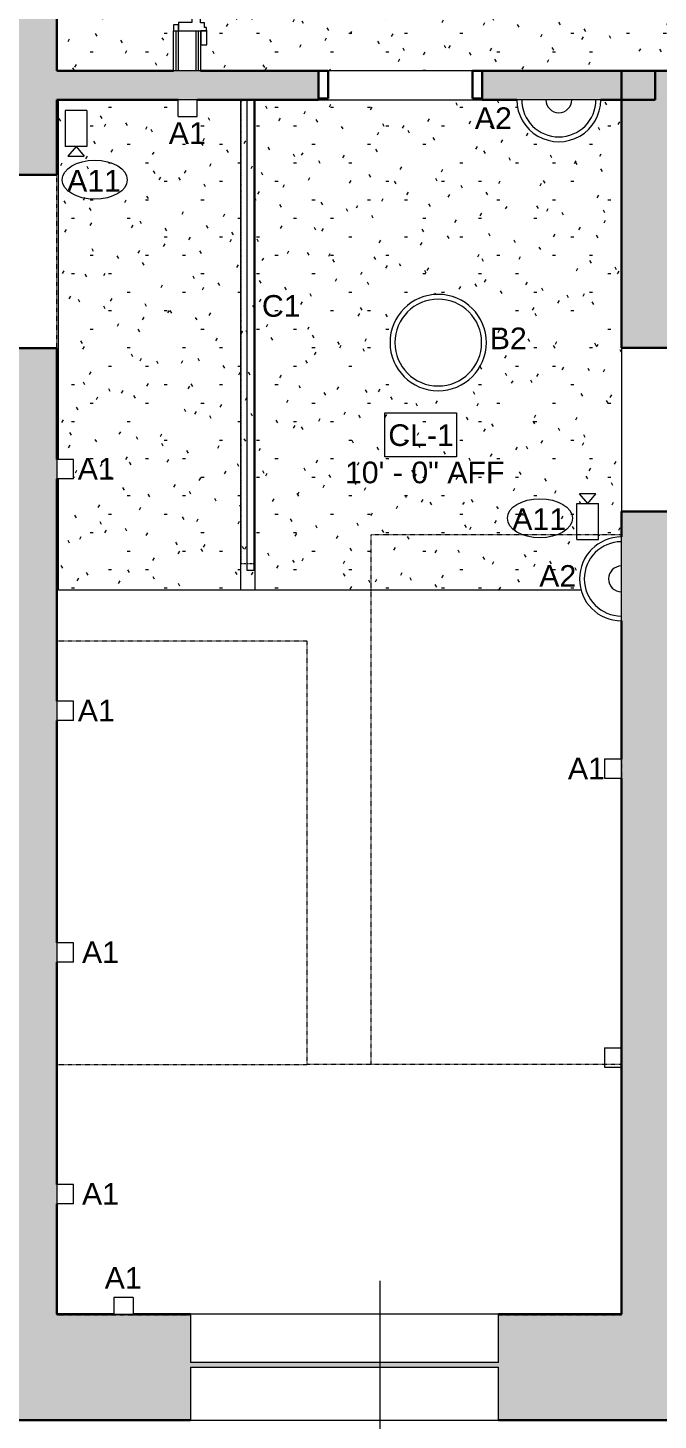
# Model space of a CAD drawing. Header units: inches. Extents: x -1176 to 1507, y -2527 to 978.
# Drawn here: x -350.8 to -219.9, y 84.5 to 373.6 of the extents above; entities that cross this region are included whole.
import ezdxf

# ---------------------------------------------------------------- set-up
doc = ezdxf.new("R2010")
doc.units = ezdxf.units.IN
doc.header["$MEASUREMENT"] = 0
for name, pattern in [('Dash', [0.25, 0.125, -0.125]), ('Overhead', [0.15625, 0.09375, -0.0625]), ('Overhead 1_16_', [0.101562, 0.0625, -0.039062])]:
    doc.linetypes.add(name, pattern=pattern)
for name, color, linetype, lineweight in [('A-AREA-IDEN', 2, 'Continuous', 9), ('A-CLNG', 13, 'Continuous', 18), ('A-CLNG-IDEN', 151, 'Continuous', 9), ('A-CLNG-PATT', 13, 'Continuous', 18), ('A-DETL-GENF', 92, 'Continuous', 18), ('A-DETL-MEDM', 33, 'Continuous', 18), ('A-DOOR', 31, 'Continuous', 18), ('A-DOOR-FRAM', 31, 'Continuous', 30), ('A-DOOR-GLAZ', 31, 'Continuous', 9), ('A-DOOR-OPNG', 31, 'Continuous', 30), ('A-GLAZ', 151, 'Continuous', 18), ('A-WALL', 113, 'Continuous', 18), ('A-WALL-PATT', 111, 'Continuous', 18), ('E-LITE-EQPM', 33, 'Continuous', 9), ('E-LITE-EQPM-HDLN', 30, 'Dash', 9), ('E-LITE-EQPM-IDEN', 33, 'Continuous', 9), ('I-WALL', 2, 'Continuous', 18), ('Q-SPCQ', 91, 'Continuous', 9), ('Q-SPCQ-IDEN', 132, 'Continuous', 9), ('S-STRS-MBND', 31, 'Continuous', 18)]:
    doc.layers.add(name, color=color, linetype=linetype, lineweight=lineweight)
doc.styles.add('Arial', font='arial.ttf', dxfattribs={"height": 4.5})
doc.styles.add('Swis721 Lt BT', font='swissl.ttf', dxfattribs={"height": 4.5})
pattern_1 = [(0, (0, 0), (15.36, 3.84), [0.634, -10.886, 0.634, -10.886, -61.44]), (0, (0, 0), (15.36, 3.84), [-23.04, 0.634, -22.406, 0.634, -10.886, -26.88]), (0, (0, 0), (15.36, 3.84), [-57.6, 0.634, -7.046, 0.634, -18.566]), (120, (5.76, 1.92), (-11.005538, 11.38215), [0.634, -10.886, 0.634, -10.886, -61.44]), (120, (5.76, 1.92), (-11.005538, 11.38215), [-23.04, 0.634, -22.406, 0.634, -10.886, -26.88]), (120, (5.76, 1.92), (-11.005538, 11.38215), [-57.6, 0.634, -7.046, 0.634, -18.566]), (240, (7.68, 9.6), (-4.354462, -15.22215), [0.634, -10.886, 0.634, -10.886, -61.44]), (240, (7.68, 9.6), (-4.354462, -15.22215), [-23.04, 0.634, -22.406, 0.634, -10.886, -26.88]), (240, (7.68, 9.6), (-4.354462, -15.22215), [-57.6, 0.634, -7.046, 0.634, -18.566])]

# ---------------------------------------------------------------- blocks, each defined once
blk = doc.blocks.new('Single Flush - D2 2_6_ X 8_-8253010-2nd Floor RCP')
at = {"layer": 'A-DOOR-FRAM', "color": 8}
for p, q in [((-17, 2.75), (-17, -3)), ((-17, 2.75), (-15, 2.75)), ((-15, 2.75), (-15, -3)), ((15.000004, 2.75), (15.000004, -3)), ((15.000004, 2.75), (17.000004, 2.75)), ((17.000004, 2.75), (17.000004, -3)), ((-17, -3), (-15, -3)), ((15.000004, -3), (17.000004, -3))]:
    blk.add_line(p, q, dxfattribs=at)
blk = doc.blocks.new('Door-Opening - D10 3_ X 6_8_-7568515-2nd Floor RCP')
at = {"layer": 'A-DETL-GENF', "linetype": 'Overhead', "lineweight": 9}
for p, q in [((17.68, 6), (-18.32, 6)), ((-18.32, -6), (17.68, -6))]:
    blk.add_line(p, q, dxfattribs=at)
at = {"layer": 'A-DETL-MEDM', "lineweight": 30}
for p, q in [((-18.32, 6), (-18.32, -6)), ((17.68, -6), (17.68, 6))]:
    blk.add_line(p, q, dxfattribs=at)
blk = doc.blocks.new('Chapel Windowscut - Chapel Windows-5742377-2nd Floor RCP')
at = {"layer": 'A-GLAZ'}
for p, q in [((32, 11), (-32, 11)), ((-32, 11), (-32, 0)), ((32, 0), (32, 11)), ((32, 0), (-32, 0)), ((-32, -1), (-32, -11)), ((-32, -1), (32, -1)), ((32, -11), (32, -1)), ((-32, -11), (32, -11))]:
    blk.add_line(p, q, dxfattribs=at)
blk = doc.blocks.new('Door-Sliding-JELD-WEN-2_Panel-Stationary_Active-Wide_Stile-EpicVue - D6 5_ X 8_-8222142-2nd Floor RCP')
at = {"layer": 'A-DETL-GENF', "lineweight": 9}
for p, q in [((-29.86, 4.12), (-32.91, 4.12)), ((-32.91, 4.12), (-32.91, 2.86)), ((-30, 2.86), (-30, 4.04)), ((-30, 4.04), (-29.86, 4.04)), ((-29.34, 4.01), (-30, 4.01)), ((-30, 4.01), (-30, -1.74)), ((-29.86, 4.04), (-29.86, 4.12)), ((-29.34, 3.61), (-29.34, 4.01)), ((-28.34, 3.61), (-29.34, 3.61)), ((-28.34, 3.12), (-28.34, 3.61)), ((-28.11, 0.52), (-28.34, 3.12)), ((29.34, 3.61), (28.33, 3.61)), ((28.33, 3.61), (28.33, 2.8)), ((30, 4.01), (29.34, 4.01)), ((29.34, 4.01), (29.34, 3.61)), ((29.86, 4.12), (29.86, 4.04)), ((32.91, 4.12), (29.86, 4.12)), ((29.86, 4.04), (30, 4.04)), ((30, 4.04), (30, 2.86)), ((30, -1.74), (30, 4.01)), ((32.91, 2.86), (32.91, 4.12)), ((-32.91, 2.86), (-30, 2.86)), ((-24.21, 0.52), (-28.11, 0.52)), ((-24.75, -0.74), (-24.75, 0.01)), ((-24.75, 0.01), (-24.21, 0.01)), ((-24.21, 0.01), (-24.21, 0.52)), ((2.32, 2.8), (-2.37, 2.8)), ((-2.37, 2.8), (-2.37, 0.96)), ((-2.37, 0.96), (-2.32, 0.96)), ((-0.28, 1.01), (-2.32, 1.01)), ((-2.32, 1.01), (-2.32, 0.96)), ((-2.32, 0.96), (-2.32, 0.01)), ((-0.28, 0.52), (-2.32, 0.52)), ((-2.32, 0.01), (-1.78, 0.01)), ((-1.78, 0.01), (-1.78, -0.74)), ((-0.28, 0.52), (-0.28, 1.01)), ((-0.28, 1.01), (2.31, 1.01)), ((2.31, 0.52), (-0.28, 0.52)), ((1.78, 1.54), (1.78, 2.29)), ((1.78, 2.29), (2.32, 2.29)), ((2.31, 1.54), (1.78, 1.54)), ((2.31, 1.01), (2.31, 1.54)), ((2.31, -1.27), (2.31, 0.52)), ((2.32, 2.29), (2.32, 2.8)), ((24.2, 2.8), (24.2, 2.29)), ((28.33, 2.8), (24.2, 2.8)), ((24.2, 2.29), (24.75, 2.29)), ((24.75, 1.54), (24.21, 1.54)), ((24.21, 1.54), (24.21, 1.01)), ((24.21, 1.01), (28.25, 1.01)), ((24.75, 2.29), (24.75, 1.54)), ((28.25, 1.01), (28.25, -1.74)), ((30, 2.86), (32.91, 2.86)), ((-30, -1.74), (-28.25, -1.74)), ((-28.25, -1.74), (-28.25, -1.27)), ((-28.25, -1.27), (-24.22, -1.27)), ((-24.22, -0.74), (-24.75, -0.74)), ((-24.22, -1.27), (-24.22, -0.74)), ((-1.78, -0.74), (-2.31, -0.74)), ((-2.31, -0.74), (-2.31, -1.27)), ((-2.31, -1.27), (2.31, -1.27)), ((28.25, -1.74), (30, -1.74))]:
    blk.add_line(p, q, dxfattribs=at)
at = {"layer": 'A-DOOR-FRAM', "lineweight": 9}
for p, q in [((-28.75, -1.74), (-30, -1.74)), ((-30, -1.74), (-30, -2.81)), ((-30, -2.81), (-28.75, -2.81)), ((-28.75, -2.81), (-28.75, -1.74)), ((28.75, -1.74), (28.75, -2.81)), ((30, -1.74), (28.75, -1.74)), ((28.75, -2.81), (30, -2.81)), ((30, -2.81), (30, -1.74))]:
    blk.add_line(p, q, dxfattribs=at)
at = {"layer": 'A-DOOR-GLAZ'}
for p, q in [((-24.75, 0.01), (-1.78, 0.01)), ((1.78, 2.29), (24.75, 2.29)), ((1.78, 1.54), (24.75, 1.54)), ((-24.75, -0.74), (-1.78, -0.74))]:
    blk.add_line(p, q, dxfattribs=at)
at = {"layer": 'A-DOOR-OPNG'}
for p, q in [((-10.1, -1.92), (-7.27, -4.75)), ((-7.27, -4.75), (-19.27, -4.75)), ((-10.1, -7.58), (-7.27, -4.75))]:
    blk.add_line(p, q, dxfattribs=at)
blk = doc.blocks.new('Lighting-Linear-Cove-Cooper-Ametrix-LC32-LED1 - Lighting-Linear-Cove-Cooper-Ametrix-LC32-LED 8_ 5_-7124344-2nd Floor RCP')
at = {"layer": 'E-LITE-EQPM'}
for p, q in [((-47.17, 0.16), (50.5, 0.16)), ((50.5, 0.16), (50.5, -1.37)), ((50.5, -1.37), (-47.17, -1.37))]:
    blk.add_line(p, q, dxfattribs=at)
at = {"layer": 'E-LITE-EQPM-HDLN'}
for p, q in [((49.21, 1.37), (-47.17, 1.37)), ((49.21, -1.37), (49.21, 1.37))]:
    blk.add_line(p, q, dxfattribs=at)
blk = doc.blocks.new('L-Pendant Drum Light - Pendant-7119895-2nd Floor RCP')
at = {"layer": 'E-LITE-EQPM'}
for radius, start, end in [(10.01, 360, 180), (9.01, 0, 180), (10.01, 180, 360), (9.01, 180, 0)]:
    blk.add_arc((0, 0), radius, start, end, dxfattribs=at)
blk = doc.blocks.new('Sconce Light - Uplight - LIGHT W ROOM NUMBER-7128547-2nd Floor RCP')
at = {"layer": 'E-LITE-EQPM'}
blk.add_line((-8.71, 7), (8.71, 7), dxfattribs=at)
for radius, start in [(8.71, 360), (7.71, 0), (2.68, 0)]:
    blk.add_arc((0, 7), radius, start, 180, dxfattribs=at)
blk = doc.blocks.new('Sconce Light - Uplight - LIGHT W ROOM NUMBER-7126678-2nd Floor RCP')
at = {"layer": 'E-LITE-EQPM'}
blk.add_line((-8.71, 3), (8.71, 3), dxfattribs=at)
for radius, start in [(8.71, 360), (7.71, 0), (2.68, 0)]:
    blk.add_arc((0, 3), radius, start, 180, dxfattribs=at)
blk = doc.blocks.new('Security_Camera_-_Dome_6414 - 8_-0_ AFF-7476807-2nd Floor RCP')
at = {"layer": 'Q-SPCQ'}
for p, q in [((-2.27, 3.14), (2.27, 3.14)), ((-2.27, -4.36), (-2.27, 3.14)), ((1.71, 5.14), (-1.71, 5.14)), ((0, 3.14), (-1.71, 5.14)), ((0, 3.14), (1.71, 5.14)), ((2.27, -4.36), (2.27, 3.14)), ((-2.27, -4.36), (2.27, -4.36))]:
    blk.add_line(p, q, dxfattribs=at)
blk = doc.blocks.new('Sconce Light - Sphere - CORRIDOR-7960211-2nd Floor RCP')
at = {"layer": 'E-LITE-EQPM'}
for p, q in [((0, 6.5), (-2, 6.5)), ((-2, 6.5), (-2, 3)), ((2, 6.5), (0, 6.5)), ((2, 6.5), (2, 3)), ((-2, 3), (0, 3)), ((0, 3), (2, 3))]:
    blk.add_line(p, q, dxfattribs=at)
blk = doc.blocks.new('Sconce Light - Sphere - CORRIDOR-7966871-2nd Floor RCP')
at = {"layer": 'E-LITE-EQPM'}
for p, q in [((0, 9.5), (-2, 9.5)), ((-2, 9.5), (-2, 6)), ((2, 9.5), (0, 9.5)), ((2, 9.5), (2, 6)), ((-2, 6), (0, 6)), ((0, 6), (2, 6))]:
    blk.add_line(p, q, dxfattribs=at)
blk = doc.blocks.new('Sconce Light - Sphere - CORRIDOR-7966938-2nd Floor RCP')
at = {"layer": 'E-LITE-EQPM'}
for p, q in [((0, 10.5), (-2, 10.5)), ((-2, 10.5), (-2, 7)), ((2, 10.5), (0, 10.5)), ((2, 10.5), (2, 7)), ((-2, 7), (0, 7)), ((0, 7), (2, 7))]:
    blk.add_line(p, q, dxfattribs=at)
blk = doc.blocks.new('Sconce Light - Sphere - CORRIDOR-7967018-2nd Floor RCP')
at = {"layer": 'E-LITE-EQPM'}
for p, q in [((0, 14.5), (-2, 14.5)), ((-2, 14.5), (-2, 11)), ((2, 14.5), (0, 14.5)), ((2, 14.5), (2, 11)), ((-2, 11), (0, 11)), ((0, 11), (2, 11))]:
    blk.add_line(p, q, dxfattribs=at)
blk = doc.blocks.new('Sconce Light - Sphere - CORRIDOR-V18-2nd Floor RCP')
at = {"layer": 'E-LITE-EQPM'}
for p, q in [((0, 10.5), (-2, 10.5)), ((-2, 10.5), (-2, 7)), ((2, 10.5), (0, 10.5)), ((2, 10.5), (2, 7))]:
    blk.add_line(p, q, dxfattribs=at)
blk = doc.blocks.new('Appliance_Specialty Equipment Tag - Standard-3515593-2nd Floor RCP')
at = {"layer": 'Q-SPCQ-IDEN'}
blk.add_ellipse((-0.0499, 0.0037), major_axis=(-0.1406, 0), ratio=0.600473, dxfattribs=at)

msp = doc.modelspace()

# ---------------------------------------------------------------- hatches: boundary and pattern name
at = {"layer": 'A-CLNG-PATT'}
h = msp.add_hatch(dxfattribs=at)
h.set_pattern_fill('FP_2', color=256, style=0, pattern_type=2)
h.set_pattern_definition(pattern_1)
h.paths.add_polyline_path([(-105.01, 330.68), (-105.01, 543.68), (-119.18, 543.68), (-119.18, 540.18), (-123.18, 540.18), (-123.18, 543.68), (-208.18, 543.68), (-208.18, 540.18), (-212.18, 540.18), (-212.18, 543.68), (-344.82, 543.68), (-344.82, 447.18), (-314.96, 447.18), (-314.96, 433), (-314.91, 433), (-314.91, 435.9), (-313.65, 435.9), (-313.65, 432.86), (-313.73, 432.86), (-313.73, 433), (-313.77, 433), (-313.77, 432.33), (-314.16, 432.33), (-314.16, 431.33), (-314.76, 431.32), (-314.96, 431.3), (-314.96, 374.66), (-314.16, 374.66), (-314.16, 373.66), (-313.76, 373.66), (-313.76, 373), (-313.73, 373), (-313.73, 373.14), (-313.65, 373.14), (-313.65, 370.09), (-314.91, 370.09), (-314.91, 373), (-314.96, 373), (-314.96, 364.68), (-213.57, 364.68), (-213.57, 330.68), (-106.57, 330.68)], flags=0)
h.paths.add_polyline_path([(-106.56, 331.41), (-117.58, 331.41), (-117.58, 342.43), (-106.56, 342.43), (-106.56, 332.12)], flags=0)
h.paths.add_polyline_path([(-284.87, 406.43), (-285.65, 406.54), (-286.37, 406.84), (-286.99, 407.31), (-287.47, 407.93), (-287.77, 408.66), (-287.87, 409.43), (-287.77, 410.21), (-287.47, 410.93), (-286.99, 411.55), (-286.37, 412.03), (-285.65, 412.33), (-284.87, 412.43), (-284.09, 412.33), (-283.37, 412.03), (-282.75, 411.55), (-282.27, 410.93), (-281.97, 410.21), (-281.87, 409.43), (-281.97, 408.66), (-282.27, 407.93), (-282.75, 407.31), (-283.37, 406.84), (-284.09, 406.54)], flags=0)
h.paths.add_polyline_path([(-164.97, 406.43), (-165.74, 406.54), (-166.47, 406.84), (-167.09, 407.31), (-167.56, 407.93), (-167.86, 408.66), (-167.97, 409.43), (-167.86, 410.21), (-167.56, 410.93), (-167.09, 411.55), (-166.47, 412.03), (-165.74, 412.33), (-164.97, 412.43), (-164.19, 412.33), (-163.47, 412.03), (-162.84, 411.55), (-162.37, 410.93), (-162.07, 410.21), (-161.97, 409.43), (-162.07, 408.66), (-162.37, 407.93), (-162.84, 407.31), (-163.47, 406.84), (-164.19, 406.54)], flags=0)
h.paths.add_polyline_path([(-224.95, 434.09), (-225.66, 434.32), (-226.1, 434.92), (-226.1, 435.67), (-225.66, 436.27), (-225.45, 436.34), (-225.45, 452.32), (-233.06, 439.14), (-232.91, 438.98), (-232.85, 438.21), (-233.2, 437.59), (-233.88, 437.29), (-234.61, 437.44), (-235.11, 438), (-235.18, 438.77), (-234.82, 439.38), (-234.14, 439.69), (-233.92, 439.64), (-226.31, 452.82), (-240.15, 444.83), (-240.1, 444.61), (-240.41, 443.93), (-241.05, 443.56), (-241.79, 443.64), (-242.35, 444.14), (-242.5, 444.87), (-242.2, 445.55), (-241.55, 445.92), (-240.81, 445.84), (-240.65, 445.7), (-227.29, 453.41), (-227.29, 453.68), (-242.03, 453.68), (-242.1, 453.47), (-242.7, 453.04), (-243.45, 453.04), (-244.05, 453.47), (-244.28, 454.18), (-244.05, 454.89), (-243.45, 455.33), (-242.7, 455.33), (-242.1, 454.89), (-242.03, 454.68), (-226.81, 454.68), (-240.66, 462.66), (-240.81, 462.52), (-241.58, 462.46), (-242.2, 462.82), (-242.5, 463.5), (-242.35, 464.23), (-241.79, 464.73), (-241.02, 464.79), (-240.41, 464.43), (-240.1, 463.75), (-240.15, 463.54), (-226.31, 455.55), (-233.92, 468.73), (-234.14, 468.68), (-234.82, 468.98), (-235.19, 469.63), (-235.11, 470.37), (-234.61, 470.93), (-233.88, 471.08), (-233.2, 470.78), (-232.83, 470.13), (-232.91, 469.39), (-233.06, 469.23), (-225.45, 456.05), (-225.45, 472.02), (-225.66, 472.09), (-226.1, 472.7), (-226.1, 473.44), (-225.66, 474.05), (-224.95, 474.28), (-224.24, 474.05), (-223.8, 473.44), (-223.8, 472.69), (-224.24, 472.09), (-224.45, 472.02), (-224.45, 456.05), (-216.84, 469.23), (-216.99, 469.39), (-217.05, 470.16), (-216.69, 470.78), (-216.01, 471.08), (-215.28, 470.93), (-214.78, 470.37), (-214.72, 469.6), (-215.08, 468.98), (-215.76, 468.68), (-215.98, 468.73), (-223.58, 455.55), (-209.75, 463.54), (-209.79, 463.75), (-209.49, 464.43), (-208.84, 464.81), (-208.1, 464.73), (-207.55, 464.23), (-207.39, 463.5), (-207.7, 462.82), (-208.34, 462.45), (-209.08, 462.52), (-209.25, 462.67), (-223.08, 454.68), (-207.87, 454.68), (-207.8, 454.89), (-207.2, 455.33), (-206.45, 455.33), (-205.85, 454.89), (-205.62, 454.18), (-205.85, 453.47), (-206.45, 453.04), (-207.2, 453.04), (-207.8, 453.47), (-207.87, 453.68), (-223.08, 453.68), (-209.23, 445.71), (-209.08, 445.84), (-208.31, 445.91), (-207.7, 445.55), (-207.39, 444.87), (-207.55, 444.14), (-208.1, 443.64), (-208.87, 443.58), (-209.49, 443.93), (-209.79, 444.61), (-209.75, 444.83), (-223.58, 452.82), (-215.98, 439.64), (-215.76, 439.69), (-215.08, 439.38), (-214.7, 438.74), (-214.78, 438), (-215.28, 437.44), (-216.01, 437.29), (-216.69, 437.59), (-217.07, 438.24), (-216.99, 438.98), (-216.84, 439.14), (-224.45, 452.32), (-224.45, 436.34), (-224.24, 436.27), (-223.8, 435.67), (-223.8, 434.92), (-224.24, 434.32), (-224.82, 434.13)], flags=0)
h.paths.add_polyline_path([(-227.29, 453.41), (-226.81, 453.68), (-227.29, 453.68)], flags=0)
h.paths.add_polyline_path([(-164.97, 495.93), (-165.74, 496.04), (-166.47, 496.34), (-167.09, 496.81), (-167.56, 497.43), (-167.86, 498.16), (-167.97, 498.93), (-167.86, 499.71), (-167.56, 500.43), (-167.09, 501.05), (-166.47, 501.53), (-165.74, 501.83), (-164.97, 501.93), (-164.19, 501.83), (-163.47, 501.53), (-162.84, 501.05), (-162.37, 500.43), (-162.07, 499.71), (-161.97, 498.93), (-162.07, 498.16), (-162.37, 497.43), (-162.84, 496.81), (-163.47, 496.34), (-164.19, 496.04)], flags=0)
h.paths.add_polyline_path([(-284.87, 495.93), (-285.65, 496.04), (-286.37, 496.34), (-286.99, 496.81), (-287.47, 497.43), (-287.77, 498.16), (-287.87, 498.93), (-287.77, 499.71), (-287.47, 500.43), (-286.99, 501.05), (-286.37, 501.53), (-285.65, 501.83), (-284.87, 501.93), (-284.09, 501.83), (-283.37, 501.53), (-282.75, 501.05), (-282.27, 500.43), (-281.97, 499.71), (-281.87, 498.93), (-281.97, 498.16), (-282.27, 497.43), (-282.75, 496.81), (-283.37, 496.34), (-284.09, 496.04)], flags=0)
h.paths.add_polyline_path([(-336.1, 529.76), (-336.55, 529.82), (-336.77, 529.82), (-336.89, 529.87), (-337.12, 529.9), (-338.07, 530.29), (-338.88, 530.92), (-339.51, 531.73), (-339.9, 532.68), (-340.04, 533.7), (-339.9, 534.72), (-339.51, 535.67), (-338.88, 536.48), (-338.06, 537.11), (-337.12, 537.5), (-336.86, 537.55), (-336.72, 537.58), (-336.54, 537.58), (-336.28, 537.61), (-336.28, 539.81), (-336.23, 539.89), (-336.14, 539.94), (-336.04, 539.94), (-335.95, 539.89), (-335.9, 539.81), (-335.89, 539.75), (-335.89, 537.61), (-335.6, 537.58), (-335.4, 537.58), (-335.27, 537.53), (-335.08, 537.5), (-334.11, 537.1), (-333.98, 536.99), (-333.32, 536.48), (-333.21, 536.35), (-333.07, 536.23), (-332.92, 535.96), (-332.69, 535.67), (-332.55, 535.33), (-332.38, 535.02), (-332.35, 534.85), (-332.29, 534.65), (-332.16, 533.62), (-332.2, 533.4), (-332.3, 532.68), (-332.35, 532.54), (-332.39, 532.35), (-332.55, 532.07), (-332.69, 531.73), (-332.92, 531.44), (-333.07, 531.17), (-333.21, 531.05), (-333.32, 530.92), (-334.12, 530.29), (-334.49, 530.14), (-335.08, 529.9), (-335.27, 529.87), (-335.4, 529.82), (-335.65, 529.82)], flags=0)
h.paths.add_polyline_path([(-301.47, 530.17), (-301.47, 541.2), (-290.45, 541.2), (-290.45, 530.17), (-293.68, 530.17)], flags=0)
h = msp.add_hatch(dxfattribs=at)
h.set_pattern_fill('FP_2', color=256, style=0, pattern_type=2)
h.set_pattern_definition(pattern_1)
h.paths.add_polyline_path([(-340.32, 364.68), (-320.58, 364.68), (-320.58, 441.56), (-344.82, 441.56), (-344.82, 364.68)], flags=0)
h = msp.add_hatch(dxfattribs=at)
h.set_pattern_fill('FP_2', color=256, style=0, pattern_type=2)
h.set_pattern_definition(pattern_1)
h.paths.add_polyline_path([(-344.46, 256.81), (-306.64, 256.81), (-306.64, 358.68), (-315.64, 358.68), (-315.64, 355.18), (-319.64, 355.18), (-319.64, 358.68), (-344.46, 358.68), (-344.46, 283.98), (-341.32, 283.98), (-341.32, 279.98), (-344.46, 279.98), (-344.46, 274.49)], flags=0)
h.paths.add_polyline_path([(-293.68, 256.81), (-235.91, 256.81), (-236.06, 257.25), (-236.28, 259.18), (-236.06, 261.12), (-235.42, 262.96), (-234.38, 264.61), (-233, 265.99), (-231.35, 267.03), (-229.51, 267.67), (-227.57, 267.89), (-227.57, 358.68), (-231.86, 358.68), (-232.08, 356.75), (-232.72, 354.9), (-233.76, 353.25), (-235.14, 351.87), (-236.79, 350.84), (-238.63, 350.19), (-240.57, 349.97), (-242.51, 350.19), (-244.35, 350.84), (-246, 351.87), (-247.38, 353.25), (-248.42, 354.9), (-249.06, 356.75), (-249.28, 358.68), (-303.64, 358.68), (-303.64, 256.81)], flags=0)
h.paths.add_polyline_path([(-236.78, 267.42), (-236.78, 274.8), (-232.36, 274.8), (-232.36, 267.42), (-236.28, 267.42)], flags=0)
h.paths.add_polyline_path([(-234.59, 274.97), (-236.14, 276.78), (-233.03, 276.78)], flags=0)
h.paths.add_polyline_path([(-264.56, 298.3), (-266.65, 298.3), (-268.72, 298.74), (-270.63, 299.6), (-272.31, 300.81), (-273.73, 302.4), (-274.75, 304.18), (-275.41, 306.25), (-275.62, 308.25), (-275.4, 310.34), (-274.75, 312.33), (-273.71, 314.14), (-272.31, 315.69), (-270.61, 316.92), (-268.7, 317.78), (-266.65, 318.21), (-264.56, 318.21), (-262.51, 317.78), (-260.58, 316.91), (-258.91, 315.69), (-257.49, 314.1), (-256.46, 312.33), (-255.8, 310.26), (-255.59, 308.25), (-255.81, 306.17), (-256.46, 304.18), (-257.51, 302.37), (-258.91, 300.81), (-260.6, 299.58), (-262.51, 298.73), (-264.14, 298.39)], flags=0)
h.paths.add_polyline_path([(-340.32, 347.05), (-342.36, 347.05), (-340.81, 348.87), (-339.25, 347.05)], flags=0)
h.paths.add_polyline_path([(-343.03, 349.04), (-343.03, 356.41), (-338.61, 356.41), (-338.61, 349.04), (-342.36, 349.04)], flags=0)
h = msp.add_hatch(dxfattribs=at)
h.set_pattern_fill('FP_2', color=256, style=0, pattern_type=2)
h.set_pattern_definition(pattern_1)
h.paths.add_polyline_path([(-303.64, 256.81), (-303.64, 358.68), (-306.64, 358.68), (-306.64, 256.81)], flags=0)
at = {"layer": 'A-WALL-PATT', "lineweight": 9}
h = msp.add_hatch(color=7, dxfattribs=at)
h.paths.add_polyline_path([(-344.82, 106.47), (-344.82, 307.08), (-356.82, 307.08), (-356.82, 106.47)], flags=0)
h.paths.add_polyline_path([(-344.82, 343.08), (-344.82, 543.68), (-356.82, 543.68), (-356.82, 343.08)], flags=0)
h = msp.add_hatch(color=7, dxfattribs=at)
h.paths.add_polyline_path([(-238.63, 358.68), (-220.57, 358.68), (-220.57, 364.68), (-256.46, 364.68), (-256.46, 358.68), (-244.35, 358.68)], flags=0)
h.paths.add_polyline_path([(-290.46, 358.68), (-290.46, 364.68), (-344.82, 364.68), (-344.82, 358.68), (-293.68, 358.68)], flags=0)
msp.add_hatch(color=7, dxfattribs=at).paths.add_polyline_path([(-213.57, 330.68), (-213.57, 364.68), (-227.57, 364.68), (-227.57, 330.68)], flags=0)
h = msp.add_hatch(color=7, dxfattribs=at)
h.paths.add_polyline_path([(-213.57, 106.47), (-213.57, 273.18), (-227.57, 273.18), (-227.57, 106.47)], flags=0)
h.paths.add_polyline_path([(-213.57, 307.18), (-213.57, 330.68), (-227.57, 330.68), (-227.57, 307.18)], flags=0)
h = msp.add_hatch(color=7, dxfattribs=at)
h.paths.add_polyline_path([(1.72, 84.47), (1.72, 106.47), (-64.38, 106.47), (-64.38, 84.47), (-13.87, 84.47)], flags=0)
h.paths.add_polyline_path([(-136.38, 84.47), (-136.38, 106.47), (-253.07, 106.47), (-253.07, 96.47), (-317.07, 96.47), (-317.07, 106.47), (-421.98, 106.47), (-421.98, 84.47), (-317.07, 84.47), (-317.07, 95.47), (-253.07, 95.47), (-253.07, 84.47), (-200.41, 84.47)], flags=0)
h.paths.add_polyline_path([(-526.86, 84.47), (-493.47, 84.47), (-493.47, 106.47), (-570.07, 106.47), (-570.07, 84.47)], flags=0)

# ---------------------------------------------------------------- linework, layer by layer
at = {"layer": 'A-AREA-IDEN'}
msp.add_line((-277.75, 113.38), (-277.75, 77.04), dxfattribs=at)
at = {"layer": 'A-CLNG'}
for p, q in [((-344.46, 283.98), (-344.46, 358.68)), ((-306.64, 358.68), (-306.64, 256.81)), ((-303.64, 256.81), (-303.64, 358.68)), ((-344.46, 256.81), (-344.46, 279.98)), ((-235.91, 256.81), (-344.46, 256.81))]:
    msp.add_line(p, q, dxfattribs=at)
at = {"layer": 'A-CLNG-IDEN', "flags": 128}
msp.add_lwpolyline([(-276.73, 293.65), (-261.85, 293.65), (-261.85, 284.52), (-276.73, 284.52)], close=True, dxfattribs=at)
at = {"layer": 'A-WALL', "color": 8, "lineweight": 30}
for p, q in [((-344.82, 441.56), (-344.82, 364.68)), ((-344.82, 364.68), (-320.58, 364.68)), ((-314.96, 364.68), (-290.46, 364.68)), ((-290.46, 364.68), (-290.46, 358.68)), ((-256.46, 358.68), (-256.46, 364.68)), ((-256.46, 364.68), (-213.57, 364.68)), ((-227.57, 307.18), (-227.57, 364.68)), ((-220.57, 364.68), (-220.57, 358.68)), ((-319.64, 358.68), (-344.82, 358.68)), ((-344.82, 358.68), (-344.82, 343.08)), ((-290.46, 358.68), (-315.64, 358.68)), ((-249.28, 358.68), (-256.46, 358.68)), ((-220.57, 358.68), (-231.86, 358.68)), ((-344.82, 307.08), (-344.82, 283.98)), ((-213.57, 307.18), (-227.57, 307.18)), ((-344.82, 279.98), (-344.82, 233.79)), ((-227.57, 267.89), (-227.57, 273.18)), ((-227.57, 273.18), (-213.57, 273.18)), ((-227.57, 221.79), (-227.57, 250.47)), ((-344.82, 229.79), (-344.82, 183.61)), ((-227.57, 106.47), (-227.57, 217.79)), ((-344.82, 179.61), (-344.82, 133.42)), ((-344.82, 129.42), (-344.82, 106.47)), ((-344.82, 106.47), (-332.95, 106.47)), ((-328.95, 106.47), (-317.07, 106.47)), ((-253.07, 106.47), (-227.57, 106.47)), ((-317.07, 84.47), (-421.98, 84.47)), ((-136.38, 84.47), (-253.07, 84.47))]:
    msp.add_line(p, q, dxfattribs=at)
at = {"layer": 'A-WALL'}
for p, q in [((-320.08, 373), (-320.08, 364.68)), ((-319.58, 373), (-319.58, 364.68)), ((-315.96, 373), (-315.96, 364.68)), ((-315.46, 373), (-315.46, 364.68)), ((-314.96, 364.68), (-320.58, 364.68))]:
    msp.add_line(p, q, dxfattribs=at)
at = {"layer": 'A-WALL', "lineweight": 9}
for p, q in [((-256.46, 364.68), (-290.46, 364.68)), ((-290.46, 358.68), (-256.46, 358.68)), ((-227.57, 307.18), (-227.57, 273.18))]:
    msp.add_line(p, q, dxfattribs=at)
at = {"layer": 'I-WALL'}
for p, q in [((-320.58, 364.68), (-320.58, 373)), ((-314.96, 373), (-314.96, 364.68))]:
    msp.add_line(p, q, dxfattribs=at)
at = {"layer": 'S-STRS-MBND', "linetype": 'Overhead 1_16_', "lineweight": 9}
for p, q in [((-227.57, 268.32), (-279.57, 268.32)), ((-279.57, 268.32), (-279.57, 158.32)), ((-227.57, 268.32), (-227.57, 267.89)), ((-227.57, 250.47), (-227.57, 159.32)), ((-344.82, 246.32), (-292.82, 246.32)), ((-292.82, 158.32), (-292.82, 246.32)), ((-344.82, 158.32), (-344.82, 133.42)), ((-344.82, 158.32), (-292.82, 158.32)), ((-279.57, 158.32), (-292.82, 158.32)), ((-227.57, 158.32), (-279.57, 158.32)), ((-227.57, 106.32), (-227.57, 158.32)), ((-344.82, 129.42), (-344.82, 106.32)), ((-344.82, 106.32), (-317.07, 106.32)), ((-253.07, 106.32), (-227.57, 106.32))]:
    msp.add_line(p, q, dxfattribs=at)

# ---------------------------------------------------------------- block references
at = {"layer": 'A-DOOR'}
for name, p, rotation in [('Door-Sliding-JELD-WEN-2_Panel-Stationary_Active-Wide_Stile-EpicVue - D6 5_ X 8_-8222142-2nd Floor RCP', (-317.77, 403), 270), ('Single Flush - D2 2_6_ X 8_-8253010-2nd Floor RCP', (-273.46, 361.68), 180), ('Door-Opening - D10 3_ X 6_8_-7568515-2nd Floor RCP', (-350.82, 324.75), 269.9999999999999)]:
    msp.add_blockref(name, p, dxfattribs=dict(at, rotation=rotation))
at = {"layer": 'A-GLAZ', "rotation": 180}
msp.add_blockref('Chapel Windowscut - Chapel Windows-5742377-2nd Floor RCP', (-285.07, 95.47), dxfattribs=at)
at = {"layer": 'E-LITE-EQPM'}
for name, p, rotation in [('Sconce Light - Sphere - CORRIDOR-7960211-2nd Floor RCP', (-317.64, 361.68), 180), ('Sconce Light - Uplight - LIGHT W ROOM NUMBER-7126678-2nd Floor RCP', (-240.57, 361.68), 180), ('Sconce Light - Sphere - CORRIDOR-7966871-2nd Floor RCP', (-350.82, 281.98), 269.9999999999999), ('Sconce Light - Uplight - LIGHT W ROOM NUMBER-7128547-2nd Floor RCP', (-220.57, 259.18), 89.99999999999993), ('Sconce Light - Sphere - CORRIDOR-7966871-2nd Floor RCP', (-350.82, 231.79), 269.9999999999999), ('Sconce Light - Sphere - CORRIDOR-7966938-2nd Floor RCP', (-220.57, 219.79), 89.99999999999993), ('Sconce Light - Sphere - CORRIDOR-7966871-2nd Floor RCP', (-350.82, 181.61), 269.9999999999999), ('Sconce Light - Sphere - CORRIDOR-V18-2nd Floor RCP', (-220.57, 159.79), 89.99999999999993), ('Sconce Light - Sphere - CORRIDOR-7966871-2nd Floor RCP', (-350.82, 131.42), 269.9999999999999)]:
    msp.add_blockref(name, p, dxfattribs=dict(at, rotation=rotation))
at = {"layer": 'E-LITE-EQPM', "extrusion": (0, 0, -1), "rotation": 270.0000000000003}
msp.add_blockref('Lighting-Linear-Cove-Cooper-Ametrix-LC32-LED1 - Lighting-Linear-Cove-Cooper-Ametrix-LC32-LED 8_ 5_-7124344-2nd Floor RCP', (305.17, 311.51), dxfattribs=at)
at = {"layer": 'E-LITE-EQPM'}
for name, p in [('L-Pendant Drum Light - Pendant-7119895-2nd Floor RCP', (-265.61, 308.25)), ('Sconce Light - Sphere - CORRIDOR-7967018-2nd Floor RCP', (-330.95, 95.47))]:
    msp.add_blockref(name, p, dxfattribs=at)
at = {"layer": 'Q-SPCQ', "rotation": 180}
msp.add_blockref('Security_Camera_-_Dome_6414 - 8_-0_ AFF-7476807-2nd Floor RCP', (-340.82, 352.12), dxfattribs=at)
at = {"layer": 'Q-SPCQ'}
msp.add_blockref('Security_Camera_-_Dome_6414 - 8_-0_ AFF-7476807-2nd Floor RCP', (-234.57, 271.71), dxfattribs=at)
at = {"layer": 'Q-SPCQ-IDEN', "xscale": 47.99999999999997, "yscale": 47.99999999999997, "zscale": 47.99999999999997}
for p in [(-334.53, 341.89), (-242.1, 271.6)]:
    msp.add_blockref('Appliance_Specialty Equipment Tag - Standard-3515593-2nd Floor RCP', p, dxfattribs=at)

# ---------------------------------------------------------------- texts
at = {"layer": 'A-CLNG-IDEN', "char_height": 4.5, "attachment_point": 1, "style": 'Swis721 Lt BT'}
for s, insert, width in [('CL-1', (-275.98, 291.28), 16.059), ('10\' - 0" AFF', (-284.98, 283.54), 37.875)]:
    msp.add_mtext(s, dxfattribs=dict(at, insert=insert, width=width))
at = {"layer": 'E-LITE-EQPM-IDEN', "char_height": 4.5, "attachment_point": 1, "style": 'Arial'}
for s, insert, width in [('A2', (-258.01, 357.1), 9.393), ('A1', (-321.56, 354), 9.393), ('C1', (-302.22, 318.12), 9.8475), ('B2', (-254.91, 311.38), 9.393), ('A1', (-340.46, 284.28), 9.393), ('A2', (-244.64, 262.04), 9.393), ('A1', (-340.44, 234.07), 9.393), ('A1', (-238.68, 222.07), 9.393), ('A1', (-339.58, 183.9), 9.393), ('A1', (-339.58, 133.71), 9.393), ('A1', (-334.87, 116.25), 9.393)]:
    msp.add_mtext(s, dxfattribs=dict(at, insert=insert, width=width))
at = {"layer": 'Q-SPCQ-IDEN', "char_height": 4.5, "width": 13.635, "attachment_point": 1, "style": 'Arial'}
for insert in [(-342.67, 344.12), (-250.24, 273.83)]:
    msp.add_mtext('A11', dxfattribs=dict(at, insert=insert))

doc.saveas('drawing.dxf')
